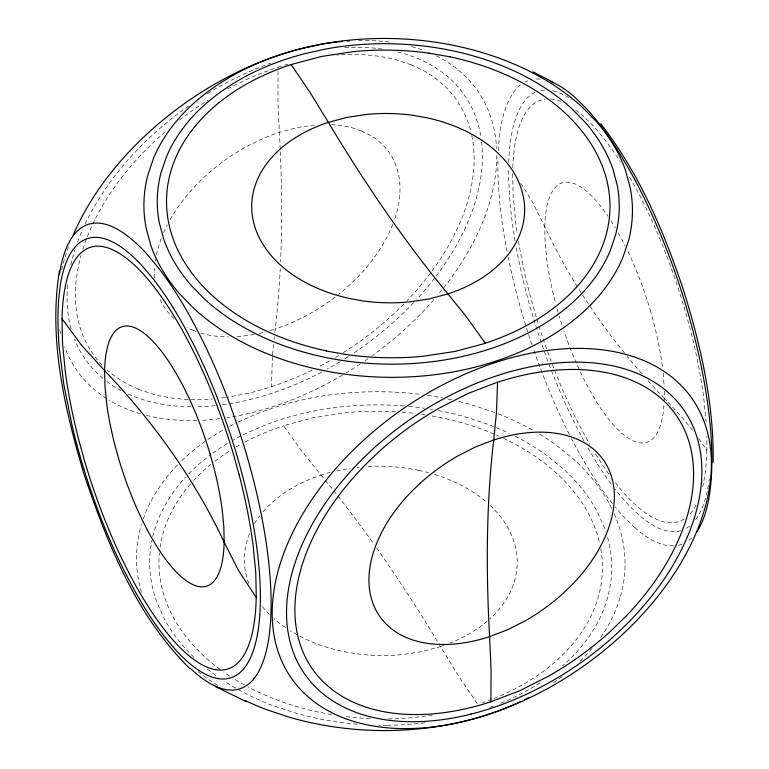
<?xml version="1.0" encoding="UTF-8"?>
<svg xmlns="http://www.w3.org/2000/svg" width="769" height="769" viewBox="0 0 769 769"><rect width="100%" height="100%" fill="white"/><g stroke="black" fill="none" stroke-linecap="round" stroke-linejoin="round"><path stroke-width="0.58" stroke-dasharray="3.85 2.88" d="M512.635 173.756L513.192 196.412L515.874 223.866A225.471 73.257 71.9 0 0 517.229 233.468M520.786 183.272L532.504 202.112L544.769 226.797L545.096 242.139L546.749 259.038A138.756 45.083 71.9 0 0 555.314 302.265M666.56 400.668L664.32 398.332L664.32 391.363M278.013 71.084L277.965 102.758L279.358 132.355A1002.574 325.72 71.9 0 1 280.57 261.893M272.466 356.653L271.39 386.865L251.838 392.546L226.586 397.419M272.591 354.845L273.668 342.561M274.043 339.158L274.302 336.909M274.831 332.419L275.235 329.065A1002.574 325.72 71.9 0 0 280.243 268.804M238.169 422.066L255.99 414.155A248.147 172.064 1.2 0 1 318.251 396.66C348.732 391.556 379.848 390.392 410.617 393.295A245.205 170.026 1.2 0 1 422.027 394.584M278.09 67.22L287.894 64.173M270.207 330.632L275.235 329.065M395.574 411.771A225.471 156.347 1.2 0 0 345.637 412.77L313.877 417.586L283.559 425.69L302.323 451.874L321.009 475.098L330.209 472.368M477.241 703.606L459.103 676.845L440.56 646.633L421.902 651.622L402.36 654.582A138.756 96.212 1.2 0 1 355.682 653.65L342.657 651.372A136.469 94.625 1.2 0 1 290.278 630.734M259.22 333.467L263.2 332.564M336.495 470.82L350.453 468.234M254.279 334.477L239.697 336.476A138.756 89.242 -34.9 0 1 236.285 336.707M432.351 715.237L415.75 717.362A225.471 156.347 1.2 0 1 387.586 718.88M225.404 397.592L219.511 398.304M357.018 467.398L359.21 467.139M673.884 545.932L665.041 545.125A245.369 79.716 71.9 0 1 635.002 527.784M540.174 79.072L535.839 78.986A245.205 79.659 71.9 0 0 533.734 79.178M404.138 405.984C376.599 403.667 348.809 405.023 321.567 409.55A234.67 162.72 1.2 0 0 262.69 426.084L244.84 434.014A227.018 157.414 1.2 0 0 233.228 440.118M421.479 414.289L425.036 414.847M331.622 714.545L318.731 712.152A221.76 153.771 1.2 0 1 247.983 686.88M432.13 415.962L442.656 417.99A221.76 153.771 1.2 0 1 499.052 436.254M418.913 470.349L405.878 468.081A138.756 96.212 1.2 0 0 365.852 466.61M200.661 333.044L202.535 333.602A138.756 89.242 -34.9 0 0 228.441 336.909M494.88 412.559L471.878 404.907A245.205 170.026 1.2 0 0 456.699 400.918M411.175 64.807L396.227 59.847A225.471 145.014 -34.9 0 0 336.995 55.089M361.257 130.874L352.058 127.817A138.756 89.242 -34.9 0 0 331.622 124.674M193.336 330.545L195.595 331.372M138.314 389.277L153.252 394.247A225.471 145.014 -34.9 0 0 212.484 398.996M207.197 668.972L215.358 675.163A232.036 160.894 1.2 0 0 217.233 676.499M198.181 671.645L205.938 677.537A245.369 170.141 1.2 0 0 217.858 685.573M635.002 527.784L624.188 517.258A245.369 79.716 71.9 0 1 615.248 507.059M668.05 402.225L681.863 417.173L692.475 430.169M698.636 438.474L706.922 450.221L706.865 436.292M596.657 462.659L587.468 447.202M611.672 508.482L609.606 504.301A245.349 170.132 1.2 0 0 572.357 458.093L555.612 444.703A245.446 170.189 1.2 0 0 538.915 433.726M614.171 513.73L617.228 521.161A245.474 170.209 1.2 0 1 624.639 573.578A242.322 168.027 1.2 0 1 620.064 597.763M684.026 306.793L689.803 327.584A225.471 73.257 71.9 0 1 703.712 397.823L706.144 421.95M650.228 310.07L653.775 322.865A138.756 45.083 71.9 0 1 662.34 366.082L662.618 368.399M557.025 308.657L558.861 315.059M663.147 372.994L664.147 386.173M436.119 55.81A244.292 157.116 -34.9 0 1 496.591 148.542M496.784 155.28A244.292 157.116 -34.9 0 1 437.676 295.142M433.793 299.679A244.292 157.116 -34.9 0 1 372.619 355.384M367.88 358.758A244.292 157.116 -34.9 0 1 365.015 360.748M360.2 364.006A244.292 157.116 -34.9 0 1 346.483 372.715M342.493 375.089A244.292 157.116 -34.9 0 1 226.855 417.721M219.838 418.692A244.292 157.116 -34.9 0 1 201.449 420.297M196.941 420.47A244.292 157.116 -34.9 0 1 145.985 415.298M140.343 413.76A244.292 157.116 -34.9 0 1 108.756 399.995M106.766 398.755A244.292 157.116 -34.9 0 1 64.577 346.819M60.626 333.535A244.292 157.116 -34.9 0 1 59.665 328.93M61.674 269.89A244.292 157.116 -34.9 0 1 68.576 246.676M358.556 40.478A244.292 157.116 -34.9 0 1 391.258 42.333M411.703 46.582A244.292 157.116 -34.9 0 1 423.738 50.466M535.051 92.443A231.882 75.333 71.9 0 0 526.842 98.499C517.422 108.823 513.759 122.896 511.222 136.296A234.67 76.237 71.9 0 0 508.742 163.009M540.588 90.569A231.882 75.333 71.9 0 1 544.519 90.05M552.892 90.829A232.113 75.41 71.9 0 1 571.377 99.461M709.316 478.962A231.008 75.054 71.9 0 1 709.018 481.154M708.364 485.402A231.008 75.054 71.9 0 1 707.605 489.488M707.192 491.458A231.008 75.054 71.9 0 1 700.472 511.731A229.239 74.478 71.9 0 1 695.637 519.767M680.882 530.648A232.142 75.42 71.9 0 1 675.067 531.639L666.694 530.87A232.036 75.381 71.9 0 1 638.289 514.48L628.071 504.522A232.046 75.391 71.9 0 1 615.027 489.142M689.61 526.044A232.142 75.42 71.9 0 1 684.525 529.245M611.086 483.932A232.046 75.391 71.9 0 1 596.667 462.659M584.065 441.127A232.084 75.4 71.9 0 1 557.265 385A228.758 74.314 71.9 0 1 545.375 354.307A231.709 75.275 71.9 0 1 516.086 246.609M515.134 241.197A231.709 75.275 71.9 0 1 513.894 233.709A227.018 73.757 71.9 0 1 509.587 196.989L508.713 180.033A234.67 76.237 71.9 0 1 508.617 168.584M520.459 84.898A245.205 79.659 71.9 0 0 517.153 87.916C507.184 98.826 503.311 113.716 500.629 127.875A248.147 80.62 71.9 0 0 498.206 151.262M524.9 81.975A245.205 79.659 71.9 0 1 527.736 80.697M691.764 537.81A245.484 79.755 71.9 0 1 687.534 541.299M681.988 544.221A245.484 79.755 71.9 0 1 678.037 545.384M612.48 503.647A245.369 79.716 71.9 0 1 590.976 472.993L580.047 454.546A245.417 79.726 71.9 0 1 571.492 438.666M569.387 434.552A245.417 79.726 71.9 0 1 549.326 390.873A241.889 78.582 71.9 0 1 536.743 358.421A245.013 79.601 71.9 0 1 533.004 347.79M531.917 344.589A245.013 79.601 71.9 0 1 508.222 257.269M507.069 251.453A245.013 79.601 71.9 0 1 503.464 230.883A240.063 77.986 71.9 0 1 498.898 192.067L497.985 174.13A248.147 80.62 71.9 0 1 497.966 157.366M408.906 406.359A231.882 160.788 1.2 0 1 424.315 408.214M430.188 409.118A231.882 160.788 1.2 0 1 432.534 409.512M438.359 410.559A231.882 160.788 1.2 0 1 466.841 417.346L488.603 424.575A232.113 160.952 1.2 0 1 509.193 433.332M515.115 436.244A232.113 160.952 1.2 0 1 546.038 454.979L561.87 467.639A232.027 160.884 1.2 0 1 597.09 511.337L604.309 527.284A232.142 160.961 1.2 0 1 605.732 531.341M607.587 537.464A232.142 160.961 1.2 0 1 611.307 576.846A229.162 158.904 1.2 0 1 606.991 599.724A231.354 160.423 1.2 0 1 562.524 665.867M540.117 682.747A229.614 159.212 1.2 0 1 516.557 696.118A231.863 160.779 1.2 0 1 499.735 703.664M493.573 706.077A231.863 160.779 1.2 0 1 489.411 707.605M424.786 722.812A231.008 160.183 1.2 0 1 387.086 725.273M387.086 725.292A229.239 158.952 1.2 0 1 378.781 725.263M357.249 724.196A232.142 160.971 1.2 0 1 294.546 712.786L272.793 705.558A232.036 160.894 1.2 0 1 223.962 681.055M193.884 657.274A232.046 160.904 1.2 0 1 164.306 618.795L157.087 602.848A232.084 160.932 1.2 0 1 150.08 553.286A228.758 158.616 1.2 0 1 151.829 540.809M152.733 536.637A228.758 158.616 1.2 0 1 154.406 530.418A231.709 160.663 1.2 0 1 185.675 477.088M188.693 473.906A231.709 160.663 1.2 0 1 210.975 454.517M212.792 453.181A227.018 157.414 1.2 0 1 228.153 443.059M427.699 395.372A245.205 170.026 1.2 0 1 442.31 397.842M447.875 398.957A245.205 170.026 1.2 0 1 452.297 399.909M498.225 413.857A245.446 170.189 1.2 0 1 534.022 430.871M620.054 597.763A244.302 169.401 1.2 0 1 599.397 639.068M592.034 648.469A244.302 169.401 1.2 0 1 586.151 655.092A245.176 170.007 1.2 0 1 579.797 661.503M562.139 676.576A245.176 170.007 1.2 0 1 551.267 684.295M141.467 592.466A245.417 170.17 1.2 0 1 136.911 548.653A241.889 167.729 1.2 0 1 141.486 524.477M143.245 519.037A245.013 169.891 1.2 0 1 177.745 464.716M181.753 460.727A245.013 169.891 1.2 0 1 203.237 442.8A240.063 166.46 1.2 0 1 223.5 429.746M229.691 426.334A240.063 166.46 1.2 0 1 237.112 422.527M397.688 52.004A231.027 148.59 -34.9 0 1 480.808 136.151M481.605 141.746A231.027 148.59 -34.9 0 1 416.827 299.247M413.703 302.592A231.027 148.59 -34.9 0 1 352.961 353.529M348.03 356.749A231.027 148.59 -34.9 0 1 344.051 359.258M340.042 361.709A231.027 148.59 -34.9 0 1 326.835 369.303M321.692 372.061A231.027 148.59 -34.9 0 1 222.395 404.792M215.253 405.628A231.027 148.59 -34.9 0 1 195.461 406.782M190.914 406.782A231.027 148.59 -34.9 0 1 127.5 393.718M121.367 390.681A231.027 148.59 -34.9 0 1 106.401 381.136M102.988 378.425A231.027 148.59 -34.9 0 1 74.497 339.081M71.065 328.767A231.027 148.59 -34.9 0 1 67.73 284.001M70.854 264.882A231.027 148.59 -34.9 0 1 75.045 249.55M77.592 242.11A231.027 148.59 -34.9 0 1 82.764 229.287M85.205 223.942A231.027 148.59 -34.9 0 1 188.741 105.872M207.428 93.597A231.027 148.59 -34.9 0 1 270.813 63.145M344.8 47.62A231.027 148.59 -34.9 0 1 381.982 49.014M664.32 398.332A1002.574 695.186 1.2 0 1 647.258 379.848M641.75 373.609A1002.574 695.186 1.2 0 1 627.273 356.46M624.313 352.817A1002.574 695.186 1.2 0 1 544.769 226.797M544.817 226.865A136.469 44.333 71.9 0 1 608.077 216.377M610.999 220.818A136.469 44.333 71.9 0 1 615.344 227.874M618.218 232.844A136.469 44.333 71.9 0 1 625.245 246.08M627.965 251.665A136.469 44.333 71.9 0 1 650.218 310.07M663.955 405.263A136.469 44.333 71.9 0 1 625.495 436.186A136.469 44.333 71.9 0 1 563.937 330.997M561.831 324.643A136.469 44.333 71.9 0 1 559.188 316.117M664.272 398.265A136.469 44.333 71.9 0 1 664.205 400.649M321.009 475.098A1002.574 325.72 71.9 0 1 373.801 544.019M376.522 547.845A1002.574 325.72 71.9 0 1 440.56 646.633M285.376 627.514A136.469 94.625 1.2 0 1 274.149 618.785M269.458 614.402A136.469 94.625 1.2 0 1 261.71 605.818M248.8 583.479A136.469 94.625 1.2 0 1 249.781 533.013M254.568 523.564A136.469 94.625 1.2 0 1 259.739 515.903M262.979 511.875A136.469 94.625 1.2 0 1 321.058 475.165M490.141 505.425A136.469 94.625 1.2 0 1 489.949 618.785M487.219 621.198A136.469 94.625 1.2 0 1 450.336 642.999M443.502 645.556A136.469 94.625 1.2 0 1 440.512 646.566M418.903 470.378A136.469 94.625 1.2 0 1 428.439 472.666M434.658 474.463A136.469 94.625 1.2 0 1 487.411 502.945M361.228 130.903A136.469 87.772 -34.9 0 1 394.093 220.876M392.796 224.337A136.469 87.772 -34.9 0 1 338.581 294.402M335.073 297.142A136.469 87.772 -34.9 0 1 275.235 328.988M193.394 330.439A136.469 87.772 -34.9 0 1 187.04 327.507M174.159 318.626A136.469 87.772 -34.9 0 1 159.308 297.555M154.819 277.869A136.469 87.772 -34.9 0 1 154.723 268.323M155.434 260.922A136.469 87.772 -34.9 0 1 155.684 259.249M156.443 255.039A136.469 87.772 -34.9 0 1 161.49 237.871M163.614 232.661A136.469 87.772 -34.9 0 1 167.315 224.846M170.122 219.655A136.469 87.772 -34.9 0 1 279.387 132.355L297.363 127.5L314.896 124.953A138.756 89.242 -34.9 0 1 317.174 124.789M518.431 241.072A225.471 73.257 71.9 0 0 529.783 294.114L535.56 314.896A221.76 72.046 71.9 0 0 589.9 444.463M684.256 518.921A221.76 72.046 71.9 0 1 614.181 481.202M608.817 473.983A221.76 72.046 71.9 0 1 594.581 452.374M512.779 167.642A221.76 72.046 71.9 0 1 545.211 99.057M550.719 98.941A221.76 72.046 71.9 0 1 560.611 101.306M575.654 109.88A221.76 72.046 71.9 0 1 620.208 161.692M629.619 177.168A221.76 72.046 71.9 0 1 683.939 306.735M706.846 450.115A221.76 72.046 71.9 0 1 702.674 486.71M696.108 505.041A221.76 72.046 71.9 0 1 690.004 513.971M244.513 685.006A221.76 153.771 1.2 0 1 233.622 678.614M229.595 676.028A221.76 153.771 1.2 0 1 223.721 672.029M219.924 669.28A221.76 153.771 1.2 0 1 159.404 553.103M160.067 547.461A221.76 153.771 1.2 0 1 190.645 483.845M193.509 480.673A221.76 153.771 1.2 0 1 211.196 464.14M214.753 461.323A221.76 153.771 1.2 0 1 229.96 450.701M236.054 447A221.76 153.771 1.2 0 1 241.485 443.915M244.898 442.088A221.76 153.771 1.2 0 1 283.636 425.805M402.081 412.203A225.471 156.347 1.2 0 1 415.039 413.472M600.791 548.768A221.76 153.771 1.2 0 1 482.615 702.693M503.618 438.359A221.76 153.771 1.2 0 1 599.647 543.145M370.168 718.582A225.471 156.347 1.2 0 1 345.271 716.535M411.136 64.846A221.76 142.63 -34.9 0 1 470.955 131.951M471.762 135.507A221.76 142.63 -34.9 0 1 406.849 300.871M403.898 303.909A221.76 142.63 -34.9 0 1 343.339 352.606M338.725 355.47A221.76 142.63 -34.9 0 1 335.015 357.7M329.392 360.959A221.76 142.63 -34.9 0 1 318.01 367.13M312.262 370.024A221.76 142.63 -34.9 0 1 271.399 386.74M138.401 389.104A221.76 142.63 -34.9 0 1 107.141 369.908M102.037 364.987A221.76 142.63 -34.9 0 1 81.014 255.51M82.879 249.223A221.76 142.63 -34.9 0 1 166.844 130.317M179.475 120.06A221.76 142.63 -34.9 0 1 208.034 100.201M227.711 88.839A221.76 142.63 -34.9 0 1 278.138 67.22"/><path stroke-width="1.15" d="M239.169 474.906A225.471 73.257 71.9 0 1 253.078 545.144L255.769 572.607L256.298 597.542L238.438 570.358L224.183 542.222L223.856 526.871L222.212 509.972A138.756 45.083 71.9 0 0 213.647 466.745L210.091 453.96M713.18 462.515C713.988 402.773 700.511 343.762 682.478 287.135C663.051 229.335 638.405 172.189 600.752 123.761M497.562 382.27A221.76 142.63 -34.9 0 1 681.421 423.7A221.76 142.63 -34.9 0 1 625.649 616.603L610.326 631.493A225.471 145.014 -34.9 0 1 548.903 675.98L520.19 690.533L490.862 701.789L491.083 670.337L489.603 636.655A1002.574 325.72 71.9 0 1 493.717 439.945L496.486 412.367L497.562 382.145L468.234 393.401L439.522 407.954A225.471 145.014 -34.9 0 0 378.108 452.441L362.747 467.312M59.424 271.053C48.37 338.975 64.519 407.974 83.619 472.954C107.151 543.26 136.075 615.719 189.876 668.636M420.21 483.211L410.752 492.362A136.469 87.772 -34.9 0 0 376.483 611.134A136.469 87.772 -34.9 0 0 489.632 636.636M493.717 439.945L475.675 446.876L458.007 455.834A138.756 89.242 -34.9 0 0 420.21 483.211M489.603 636.655L507.646 629.724L525.314 620.766A138.756 89.242 -34.9 0 0 563.11 593.389L572.559 584.248A136.469 87.772 -34.9 0 0 606.866 465.524A136.469 87.772 -34.9 0 0 493.717 440.022M326.296 350.875A221.76 153.771 1.2 0 1 167.315 214.532A221.76 153.771 1.2 0 1 291.182 64.558L321.442 56.454L353.202 51.648A225.471 156.347 1.2 0 1 429.044 53.167M429.044 53.167L450.221 56.858M350.039 298.66L363.074 300.939A138.756 96.212 1.2 0 0 409.742 301.871L429.294 298.91L447.942 293.921A136.469 94.625 1.2 0 0 524.122 201.565A136.469 94.625 1.2 0 0 426.295 117.657L413.27 115.36A138.756 96.212 1.2 0 0 366.602 114.427L347.05 117.388L328.401 122.377A136.469 94.625 1.2 0 0 252.203 214.666A136.469 94.625 1.2 0 0 350.039 298.564M326.296 351.029L347.473 354.72A225.471 156.347 1.2 0 0 423.315 356.239L455.085 351.433L485.393 343.32L466.639 317.136L447.942 293.921A1002.574 325.72 71.9 0 1 328.401 122.377L309.849 92.165L291.124 64.567M246.051 701.588L215.349 686.457M532.955 71.882L553.613 82.552M585.334 122.502L571.78 108.631A232.084 160.932 1.2 0 0 519.911 73.728A228.758 158.616 1.2 0 0 491.237 61.655A231.709 160.663 1.2 0 0 366.832 44.169A227.018 157.414 1.2 0 0 324.922 49.178L304.697 53.695A234.67 162.72 1.2 0 0 248.896 74.651C227.066 86.041 206.698 100.633 190.356 119.157A231.882 160.788 1.2 0 0 166.392 156.914L160.913 173.054A232.113 160.952 1.2 0 0 159.308 222.75L163.72 239.149A232.027 160.884 1.2 0 0 191.183 285.386L204.737 299.256A232.142 160.961 1.2 0 0 256.606 334.159A229.162 158.904 1.2 0 0 285.28 346.242A231.354 160.423 1.2 0 0 420.278 362.968A229.614 159.212 1.2 0 0 451.595 358.71A231.863 160.779 1.2 0 0 500.811 345.079A231.008 160.183 1.2 0 0 566.109 308.1M239.169 474.906L233.401 454.114A221.76 72.046 71.9 0 0 127.298 258.942A221.76 72.046 71.9 0 0 62.039 318.837M73.113 235.208A244.292 157.116 -34.9 0 1 342.551 41.401M347.136 41.026A244.292 157.116 -34.9 0 1 349.424 40.872M550.325 81.504A245.446 79.745 71.9 0 1 574.731 97.134L585.536 107.65A245.349 79.707 71.9 0 1 618.747 151.926L629.676 170.372A245.474 79.745 71.9 0 1 660.398 234.036A242.322 78.726 71.9 0 1 672.981 266.497A244.302 79.37 71.9 0 1 698.223 352.375A245.176 79.649 71.9 0 1 707.72 404.033A242.802 78.88 71.9 0 1 710.825 432.841A245.186 79.659 71.9 0 1 711.45 475.492A243.004 78.947 71.9 0 1 709.095 497.034A245.042 79.611 71.9 0 1 700.761 524.9A242.398 78.755 71.9 0 1 696.224 532.581M566.128 308.109A229.239 158.952 1.2 0 0 579.72 295.671A232.142 160.971 1.2 0 0 610.134 250.973L615.604 234.833A232.036 160.894 1.2 0 0 617.209 185.137L612.797 168.738A232.046 160.904 1.2 0 0 585.334 122.502M590.63 304.889A242.398 168.084 1.2 0 1 576.26 318.039A245.042 169.911 1.2 0 1 535.541 344.608A243.004 168.498 1.2 0 1 507.194 357.133A245.186 170.007 1.2 0 1 455.142 371.542A242.802 168.353 1.2 0 1 422.027 376.041A245.176 170.007 1.2 0 1 365.698 376.339A244.302 169.401 1.2 0 1 279.291 358.354A242.322 168.027 1.2 0 1 248.954 345.589A245.474 170.209 1.2 0 1 194.115 308.677L179.783 294.018A245.349 170.132 1.2 0 1 150.743 245.119L146.072 227.778A245.446 170.189 1.2 0 1 147.783 175.226L153.56 158.164A245.205 170.026 1.2 0 1 178.908 118.243C196.191 98.653 217.733 83.215 240.812 71.181A248.147 172.064 1.2 0 1 299.823 49.014L321.202 44.237A240.063 166.46 1.2 0 1 365.525 38.94A245.013 169.891 1.2 0 1 497.072 57.435A241.889 167.729 1.2 0 1 527.399 70.19A245.417 170.17 1.2 0 1 582.229 107.102L596.571 121.771A245.369 170.141 1.2 0 1 625.61 170.67L630.282 188.001A245.369 170.141 1.2 0 1 628.581 240.562L622.794 257.625A245.484 170.218 1.2 0 1 590.621 304.889M218.06 678.575A229.162 74.449 71.9 0 1 205.602 674.326A232.142 75.42 71.9 0 1 175.793 650.055L165.354 637.693A232.027 75.381 71.9 0 1 134.075 589.621L124.049 570.511A232.113 75.41 71.9 0 1 96.634 506.8L88.714 484.21A231.882 75.333 71.9 0 1 72.421 427.026L63.885 384.933L59.251 347.905A234.67 76.237 71.9 0 1 58.675 299.747L60.174 286.193A227.018 73.757 71.9 0 1 65.73 263.642A231.709 75.275 71.9 0 1 100.278 237.765A228.758 74.314 71.9 0 1 112.726 241.995A232.084 75.4 71.9 0 1 142.534 266.266L152.973 278.628A232.046 75.391 71.9 0 1 184.252 326.71L194.278 345.819A232.036 75.381 71.9 0 1 221.693 409.521L229.614 432.12A232.142 75.42 71.9 0 1 248.493 500.609A229.239 74.478 71.9 0 1 252.732 521.651A231.008 75.054 71.9 0 1 260.355 593.822A231.863 75.333 71.9 0 1 258.153 630.128A229.614 74.593 71.9 0 1 254.289 647.642A231.354 75.16 71.9 0 1 218.06 678.594M190.222 668.203A245.474 79.745 71.9 0 0 213.196 685.121A242.322 78.726 71.9 0 0 226.374 689.62A244.302 79.37 71.9 0 0 253.626 679.065M253.616 679.056A245.176 79.649 71.9 0 0 264.68 656.909A242.802 78.88 71.9 0 0 268.766 638.395A245.186 79.659 71.9 0 0 271.092 599.993A243.004 78.947 71.9 0 0 269.746 573.145A245.042 79.611 71.9 0 0 263.036 523.689A242.398 78.755 71.9 0 0 258.557 501.446A245.484 79.755 71.9 0 0 238.582 429.015L230.219 405.119A245.369 79.716 71.9 0 0 201.228 337.754L190.625 317.549A245.369 79.716 71.9 0 0 157.549 266.708L146.504 253.635A245.417 79.726 71.9 0 0 114.985 227.98A241.889 78.582 71.9 0 0 101.816 223.491A245.013 79.601 71.9 0 0 65.288 250.857A240.063 77.986 71.9 0 0 59.415 274.706M528.466 697.666A242.802 168.353 1.2 0 1 524.439 699.703M520.344 701.674A245.186 170.007 1.2 0 1 475.348 718.352A243.004 168.498 1.2 0 1 443.3 725.571A245.042 169.911 1.2 0 1 387.538 730.55A242.398 168.084 1.2 0 1 363.574 729.925A245.484 170.218 1.2 0 1 289.682 717.323L266.67 709.681A245.369 170.141 1.2 0 1 244.898 700.424M224.183 542.222A1002.574 695.186 1.2 0 0 104.642 370.677L81.658 345.396L62.029 318.789L62.558 343.724L65.24 371.187A225.471 73.257 71.9 0 0 79.159 441.425L84.926 462.217A221.76 72.046 71.9 0 0 190.962 657.332A221.76 72.046 71.9 0 0 256.221 597.426M224.135 542.155A136.469 44.333 71.9 0 1 183.974 579.009A136.469 44.333 71.9 0 1 118.743 458.939L115.177 446.145A138.756 45.083 71.9 0 1 106.612 402.927L104.969 386.028L104.642 370.677A136.469 44.333 71.9 0 1 144.803 333.852A136.469 44.333 71.9 0 1 210.043 453.921M450.211 56.896A221.76 153.771 1.2 0 1 609.183 193.24A221.76 153.771 1.2 0 1 485.316 343.205M490.92 701.761A221.76 142.63 -34.9 0 1 307.052 660.331A221.76 142.63 -34.9 0 1 362.824 467.427M467.273 720.543A244.292 157.116 -34.9 0 0 693.109 400.111A244.292 157.116 -34.9 0 0 315.069 494.919A244.292 157.116 -34.9 0 0 467.273 720.543M471.003 714.103A231.027 148.59 -34.9 0 0 684.573 411.069A231.027 148.59 -34.9 0 0 327.065 500.734A231.027 148.59 -34.9 0 0 471.003 714.103"/></g></svg>
